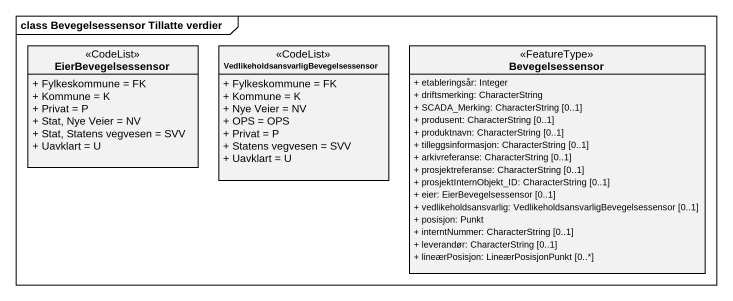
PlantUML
@startuml
mainframe class Bevegelsessensor Tillatte verdier
hide circle
hide empty members
skinparam classAttributeIconSize 0
class EierBevegelsessensor <<CodeList>> {
  + Fylkeskommune = FK
  + Kommune = K
  + Privat = P
  + Stat, Nye Veier = NV
  + Stat, Statens vegvesen = SVV
  + Uavklart = U
}
class "VedlikeholdsansvarligBevegelsessensor" as VedlikeholdsansvarligBevegel <<CodeList>> {
  + Fylkeskommune = FK
  + Kommune = K
  + Nye Veier = NV
  + OPS = OPS
  + Privat = P
  + Statens vegvesen = SVV
  + Uavklart = U
}
class Bevegelsessensor <<FeatureType>> {
  + etableringsår: Integer
  + driftsmerking: CharacterString
  + SCADA_Merking: CharacterString [0..1]
  + produsent: CharacterString [0..1]
  + produktnavn: CharacterString [0..1]
  + tilleggsinformasjon: CharacterString [0..1]
  + arkivreferanse: CharacterString [0..1]
  + prosjektreferanse: CharacterString [0..1]
  + prosjektInternObjekt_ID: CharacterString [0..1]
  + eier: EierBevegelsessensor [0..1]
  + vedlikeholdsansvarlig: VedlikeholdsansvarligBevegelsessensor [0..1]
  + posisjon: Punkt
  + interntNummer: CharacterString [0..1]
  + leverandør: CharacterString [0..1]
  + lineærPosisjon: LineærPosisjonPunkt [0..*]
}
@enduml
